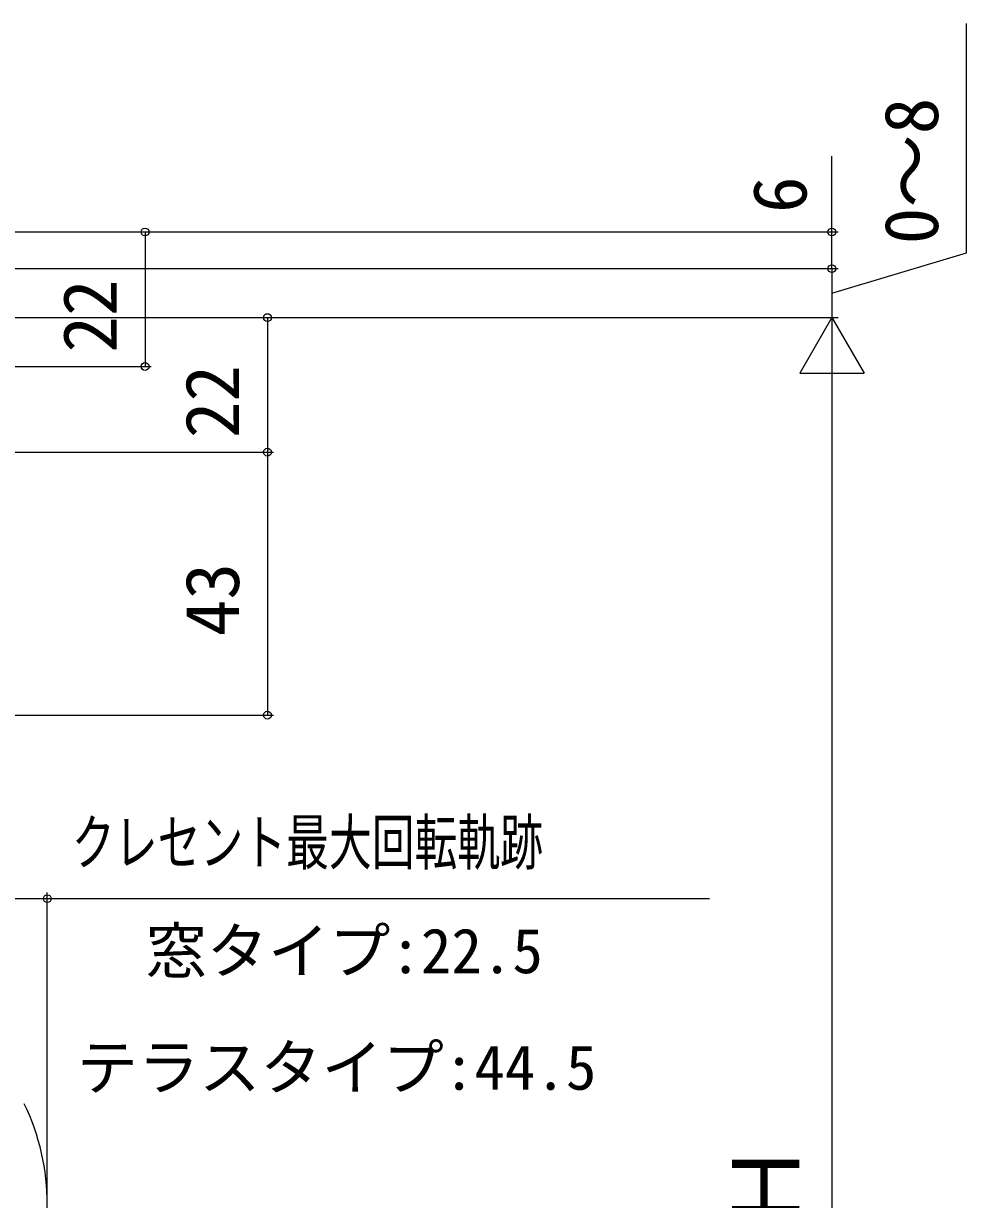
# Model space of a CAD drawing. Units: millimetres, scale not verified. Extents: x -525 to 525, y -782 to 777.
# Drawn here: x -279.9 to -125.7, y 329.3 to 521.6 of the extents above; entities that cross this region are included whole.
import ezdxf
from ezdxf.enums import TextEntityAlignment as Align

# ---------------------------------------------------------------- set-up
doc = ezdxf.new("R2010")
doc.units = ezdxf.units.MM
doc.header["$LTSCALE"] = 4
doc.layers.add('0-3_YKK_12', color=2, linetype='Continuous')
doc.layers.add('0-6_YKK_D', color=6, linetype='Continuous')
doc.styles.add('ＭＳ ゴシック', font='')
doc.styles.get('ＭＳ ゴシック').set_extended_font_data('MS Gothic')

msp = doc.modelspace()

# ---------------------------------------------------------------- linework, layer by layer
at = {"layer": '0-3_YKK_12'}
msp.add_arc((-313.986, 328.5), 37.999, 334.33293, 25.66707, dxfattribs=at)
at = {"layer": '0-6_YKK_D'}
for p, q in [((-285.5, 487.5), (-146.738, 487.5)), ((-283.75, 487.5), (-259, 487.5)), ((-260, 487.5), (-260, 465.501)), ((-295, 481.5), (-146.738, 481.5)), ((-295, 481.5), (-146.738, 481.5)), ((-147.738, 481.5), (-147.738, 473.5)), ((-298.5, 473.5), (-239, 473.5)), ((-298.5, 473.5), (-146.738, 473.5)), ((-298.5, 473.5), (-146.738, 473.5)), ((-240, 473.5), (-240, 451.5)), ((-147.738, 473.5), (-152.988, 464.407)), ((-147.738, 473.5), (-142.488, 464.407)), ((-147.738, 473.5), (-147.738, 455.313)), ((-293.473, 465.501), (-259, 465.501)), ((-152.988, 464.407), (-142.488, 464.407)), ((-147.738, 463), (-147.738, 194)), ((-298.25, 451.5), (-239, 451.5)), ((-298.25, 451.5), (-239, 451.5)), ((-240, 451.5), (-240, 408.5)), ((-302.501, 408.5), (-239, 408.5)), ((-275.987, 329.5), (-275.987, 379.5))]:
    msp.add_line(p, q, dxfattribs=at)
for points in [[(-147.738, 477.5), (-125.738, 484.1), (-125.738, 521.577)], [(-147.738, 481.5), (-147.738, 487.5), (-147.738, 499.868)], [(-298.5, 378.5), (-275.987, 378.5), (-167.738, 378.5)]]:
    msp.add_lwpolyline(points, dxfattribs=at)
for centre in [(-260, 487.5), (-147.738, 487.5), (-147.738, 481.5), (-240, 473.5), (-260, 465.501), (-240, 451.5), (-240, 451.5), (-240, 408.5), (-275.987, 378.5)]:
    msp.add_circle(centre, 0.637, dxfattribs=at)

# ---------------------------------------------------------------- texts
at = {"layer": '0-6_YKK_D', "style": 'ＭＳ ゴシック'}
for s, height, p in [('0～8', 8.798, (-127.738, 485.486)), ('6', 8.798, (-149.238, 490.595)), ('22', 8.798, (-262, 467.773)), ('22', 8.798, (-242, 453.773)), ('43', 8.798, (-242, 421.409)), ('KH=Ｈ', 11, (-149.738, 301.398))]:
    msp.add_text(s, height=height, rotation=90, dxfattribs=at).set_placement(p, align=Align.BOTTOM_LEFT)
at = {"layer": '0-6_YKK_D', "style": 'ＭＳ ゴシック', "width": 0.7}
msp.add_text('クレセント最大回転軌跡', height=7.331, dxfattribs=at).set_placement((-271.954, 381.864), align=Align.BOTTOM_LEFT)
at = {"layer": '0-6_YKK_D', "style": 'ＭＳ ゴシック'}
for s, p in [('窓タイプ:22.5', (-259.906, 364.114)), ('テラスタイプ:44.5', (-271.156, 345.061))]:
    msp.add_text(s, height=7.331, dxfattribs=at).set_placement(p, align=Align.BOTTOM_LEFT)

doc.saveas('drawing.dxf')
